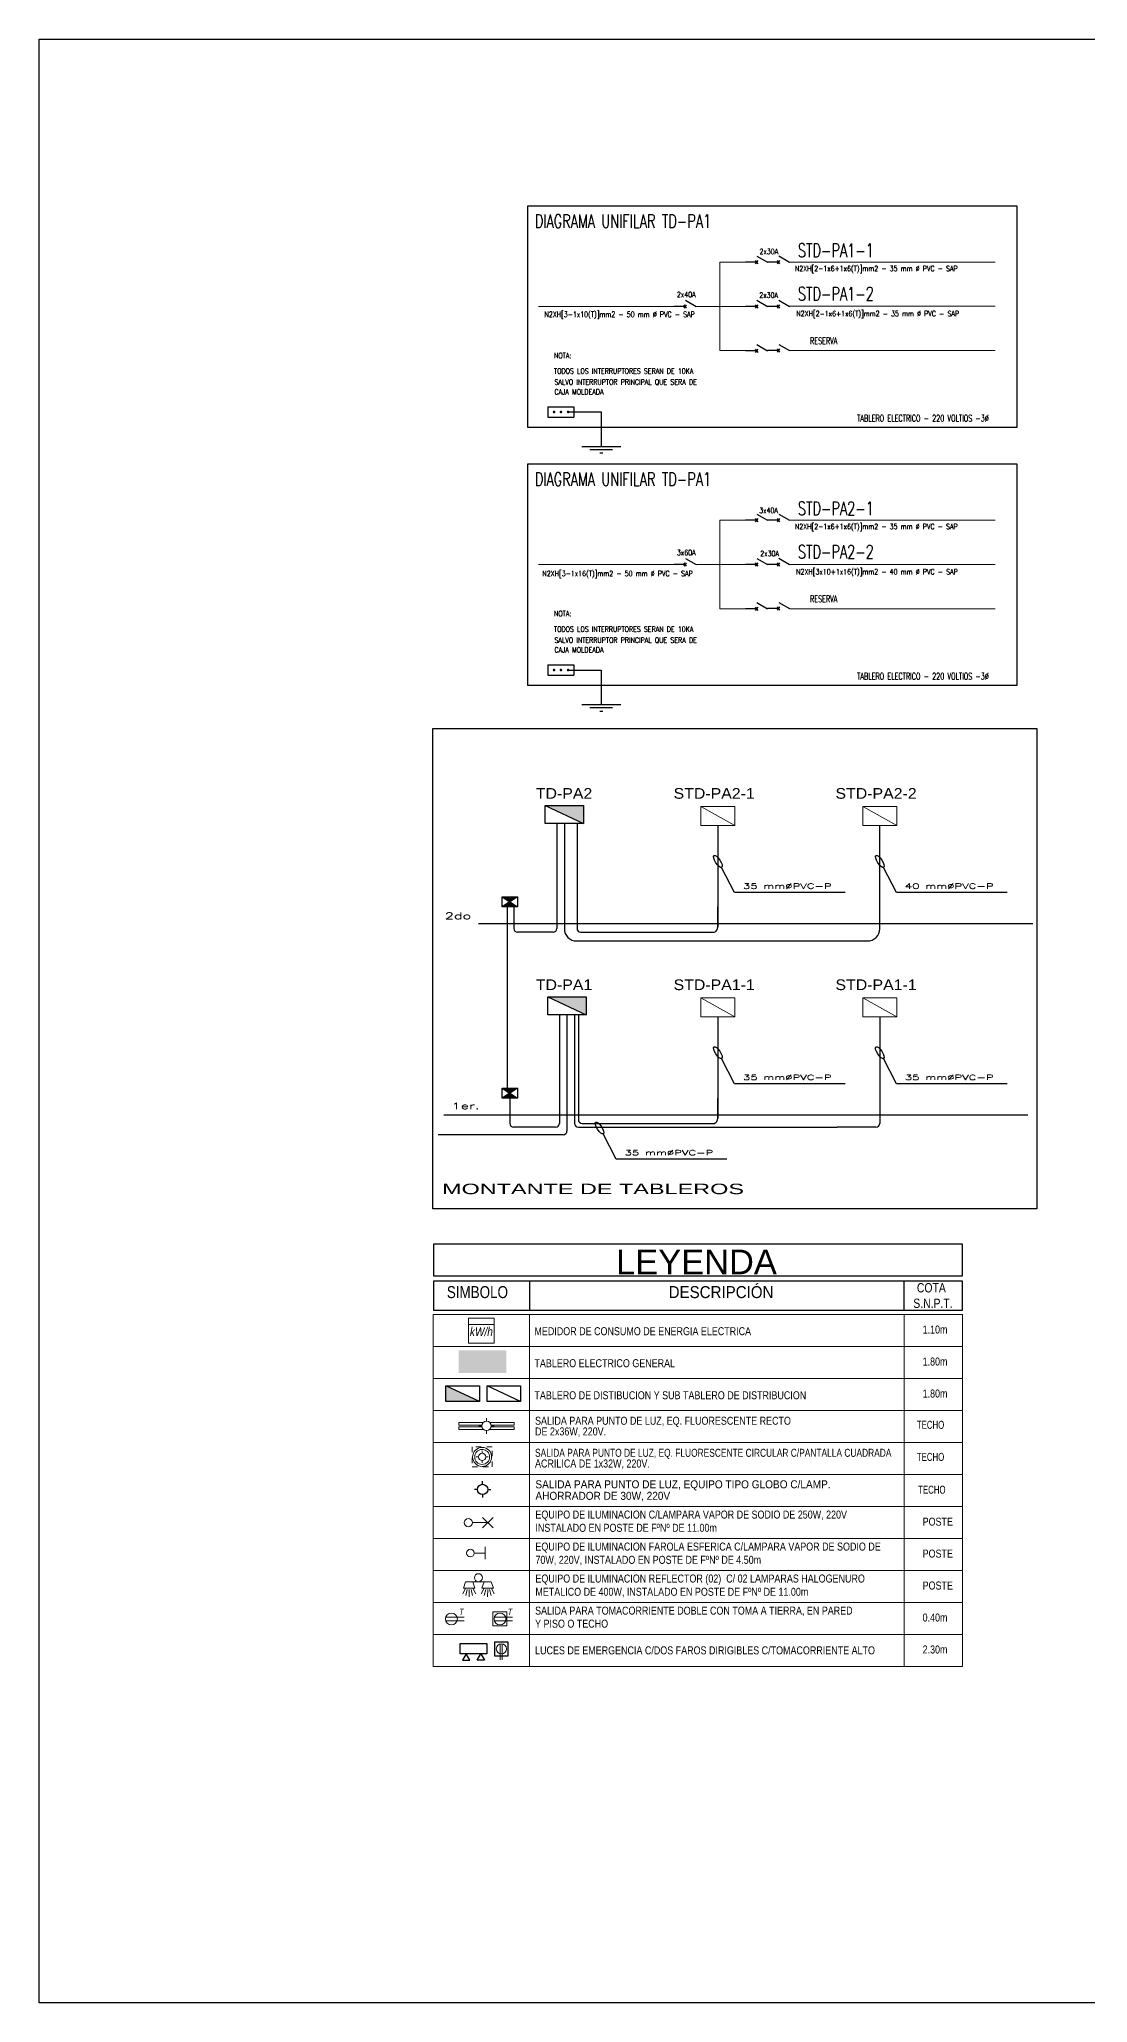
# Model space of a CAD drawing. Header units: millimetres. Extents: x 3354 to 3637, y 1117 to 1358.
# Drawn here: x 3357.75 to 3377.05, y 1118.4 to 1154.54 of the extents above; entities that cross this region are included whole.
import ezdxf
from ezdxf.enums import TextEntityAlignment as Align

# ---------------------------------------------------------------- set-up
doc = ezdxf.new("R2010")
doc.units = ezdxf.units.MM
for name, pattern in [('CONTINUA', [0]), ('HIDDEN2', [0.1875, 0.125, -0.0625]), ('TRAZOS1', [0.15, 0.1, -0.05])]:
    doc.linetypes.add(name, pattern=pattern)
for name, color, linetype, lineweight in [('06- DIAFRAMA UNIFILARES', 44, 'HIDDEN2', 15), ('20SIMBOLOS', 2, 'Continuous', 13), ('ACCESORIO', 4, 'Continuous', 20), ('ACCESORIOS', 4, 'Continuous', 18), ('CAB30mm', 60, 'Continuous', 30), ('columnas', 1, 'Continuous', 5), ('FIERR2', 41, 'Continuous', 20), ('LAMPARAS', 2, 'Continuous', 13), ('LAMPARAS AHORRADORAS', 2, 'Continuous', 20), ('MUROS-BAJO', 250, 'Continuous', 20), ('SANIT', 160, 'Continuous', 60), ('TABLERO', 122, 'Continuous', 25)]:
    doc.layers.add(name, color=color, linetype=linetype, lineweight=lineweight)
for name, color, linetype in [('06-LNA FZA', 150, 'Continuous'), ('10LAUXILIAR', 1, 'Continuous'), ('40ALUMBRADO', 5, 'Continuous'), ('B-NOTAS', 7, 'Continuous'), ('Comunicaciones', 162, 'Continuous'), ('LUMINARIAS', 2, 'Continuous'), ('MONTANTES', 2, 'Continuous'), ('TEXTO-1', 4, 'Continuous'), ('TEXTO-2', 9, 'Continuous'), ('TRAZO', 1, 'Continuous')]:
    doc.layers.add(name, color=color, linetype=linetype)
doc.layers.add('texto', color=7, linetype='Continuous', lineweight=9, true_color=0x000000)
doc.styles.add('B-NOTAS', font='romans.shx', dxfattribs={"width": 0.8, "height": 2.5})
doc.styles.add('BYE', font='ARIALN.TTF', dxfattribs={"oblique": 10, "height": 2})
doc.styles.add('CECI', font='sanss___.ttf', dxfattribs={"width": 1.6, "height": 0.13})
doc.styles.add('NPT', font='arial.ttf', dxfattribs={"height": 0.1})
doc.styles.add('ROMANS', font='romans.shx')
doc.styles.get("Standard").update_dxf_attribs({"font": 'arial.ttf'})
doc.styles.add('SWISS', font='arial.ttf', dxfattribs={"height": 0.1})

# ---------------------------------------------------------------- blocks, each defined once
blk = doc.blocks.new('SC')
at = {"layer": '06-LNA FZA'}
for p, q in [((-0.432, 0.057), (-0.342, -0.059)), ((-0.342, 0.057), (-0.432, -0.059)), ((-0.374, 0.211), (0, -0.001)), ((-0.387, -0.001), (-0.765, -0.001))]:
    blk.add_line(p, q, dxfattribs=at)
blk = doc.blocks.new('LAZO')
at = {"layer": 'TEXTO-1', "color": 1, "linetype": 'Continuous'}
blk.add_ellipse((-0.074, -0.001), major_axis=(0.0744, 0.0009), ratio=0.341617, dxfattribs=at)
blk = doc.blocks.new('CAJ-TELF-1')
at = {"layer": 'Comunicaciones', "color": 2, "linetype": 'CONTINUA'}
for p, q in [((0.101, 0.13), (-0.101, 0)), ((-0.101, 0.13), (0.101, 0))]:
    blk.add_line(p, q, dxfattribs=at)
at = {"layer": 'Comunicaciones', "color": 3, "linetype": 'CONTINUA'}
blk.add_lwpolyline([(-0.101, 0.13), (-0.101, 0), (0.101, 0), (0.101, 0.13)], close=True, dxfattribs=at)
at = {"layer": 'Comunicaciones', "color": 2, "linetype": 'CONTINUA'}
for points in [[(-0.101, 0.13), (0, 0.065), (0.101, 0.13)], [(-0.101, 0), (0, 0.065), (0.101, 0)]]:
    blk.add_solid(points, dxfattribs=at)
blk = doc.blocks.new('A$C59CC64BC')
at = {"layer": '20SIMBOLOS', "color": 200, "linetype": 'Continuous'}
for p, q in [((-0.212, -0.123), (-0.212, 0.127)), ((0.238, 0.127), (-0.212, 0.127)), ((0.238, 0.127), (-0.212, -0.123)), ((0.238, -0.123), (0.238, 0.127)), ((0.238, -0.123), (-0.212, -0.123))]:
    blk.add_line(p, q, dxfattribs=at)
blk = doc.blocks.new('TABLERO ELECTRICO')
at = {"layer": 'TABLERO'}
blk.add_hatch(color=256, dxfattribs=at).paths.add_polyline_path([(138.888, 62.418), (138.888, 61.688), (139.228, 62.418)])
blk.add_line((138.888, 61.688), (139.228, 62.418), dxfattribs=at)
blk.add_lwpolyline([(139.228, 62.418), (139.228, 61.688), (138.888, 61.688), (138.888, 62.418)], close=True, dxfattribs=at)
blk = doc.blocks.new('tomacorriente')
at = {"layer": 'ACCESORIOS'}
for p, q in [((192.164, 54.007), (192.389, 54.007)), ((192.164, 53.958), (192.389, 53.958))]:
    blk.add_line(p, q, dxfattribs=at)
blk.add_circle((192.232, 53.983), 0.0729, dxfattribs=at)
at = {"layer": 'ACCESORIOS', "style": 'BYE', "oblique": 10}
blk.add_text('T', height=0.0794, dxfattribs=at).set_placement((192.322, 54.03))
blk = doc.blocks.new('MEDIDOR ELECTRICO')
at = {"layer": 'ACCESORIO', "linetype": 'Continuous', "lineweight": 20, "ltscale": 0.1}
blk.add_line((3557.225, 1214.428), (3557.835, 1214.428), dxfattribs=at)
blk.add_lwpolyline([(3557.225, 1214.58), (3557.835, 1214.58), (3557.835, 1213.977), (3557.225, 1213.977)], close=True, dxfattribs=at)
at = {"layer": 'ACCESORIO', "linetype": 'Continuous', "lineweight": 20, "ltscale": 0.1, "style": 'BYE', "oblique": 10}
blk.add_text('kW/h', height=0.2098, dxfattribs=at).set_placement((3557.244, 1214.148))
blk = doc.blocks.new('fl')
at = {"layer": 'LAMPARAS AHORRADORAS'}
for p, q in [((3552.821, 1728.15), (3552.754, 1728.15)), ((3552.922, 1728.251), (3552.922, 1728.318)), ((3552.922, 1728.049), (3552.922, 1727.982)), ((3553.023, 1728.15), (3553.09, 1728.15))]:
    blk.add_line(p, q, dxfattribs=at)
for points in [[(3552.906, 1728.249), (3552.906, 1728.75), (3552.846, 1728.75), (3552.846, 1728.216)], [(3552.938, 1728.249), (3552.938, 1728.75), (3552.998, 1728.75), (3552.998, 1728.216)], [(3552.846, 1728.084), (3552.846, 1727.55), (3552.906, 1727.55), (3552.906, 1728.05)], [(3552.998, 1728.084), (3552.998, 1727.55), (3552.938, 1727.55), (3552.938, 1728.05)]]:
    blk.add_lwpolyline(points, dxfattribs=at)
blk.add_circle((3552.922, 1728.15), 0.101, dxfattribs=at)
blk = doc.blocks.new('FLUORESCENTE CIRCULAR')
at = {"layer": 'LAMPARAS'}
for p, q in [((-792.598, 1801.472), (-792.598, 1801.521)), ((-792.671, 1801.4), (-792.719, 1801.4)), ((-792.598, 1801.328), (-792.598, 1801.28)), ((-792.526, 1801.4), (-792.478, 1801.4))]:
    blk.add_line(p, q, dxfattribs=at)
at = {"layer": 'LAMPARAS', "linetype": 'TRAZOS1', "ltscale": 0.75}
blk.add_lwpolyline([(-792.798, 1801.6), (-792.798, 1801.2), (-792.398, 1801.2), (-792.398, 1801.6)], close=True, dxfattribs=at)
at = {"layer": 'LAMPARAS'}
for radius in [0.189, 0.149, 0.0723]:
    blk.add_circle((-792.598, 1801.4), radius, dxfattribs=at)
blk = doc.blocks.new('reflect')
at = {"layer": 'LAMPARAS'}
for p, q in [((-0.501, 0.869, 0.008), (-0.751, 0.931, 0.014)), ((-0.477, 0.955, 0.007), (-0.677, 1.059, 0.012)), ((-0.451, 1.032, 0.007), (-0.174, 0.936)), ((-0.449, 0.543, 0.007), (-0.451, 1.032, 0.007)), ((-0.174, 0.399), (-0.174, 0.936)), ((-0.173, 0.64), (-0.174, 0.936)), ((-0.507, 0.787, 0.008), (-0.813, 0.786, 0.016)), ((-0.507, 0.011, 0.008), (-0.813, 0.012, 0.016)), ((-0.501, 0.706, 0.008), (-0.75, 0.642, 0.014)), ((-0.501, 0.093, 0.008), (-0.75, 0.156, 0.014)), ((-0.476, 0.619, 0.007), (-0.676, 0.514, 0.012)), ((-0.476, 0.179, 0.007), (-0.676, 0.284, 0.012)), ((-0.449, 0.255, 0.007), (-0.451, -0.233, 0.007)), ((-0.449, 0.543, 0.007), (-0.173, 0.64)), ((-0.449, 0.255, 0.007), (-0.173, 0.158)), ((-0.174, 0.399), (-0.174, -0.138)), ((-0.173, 0.158), (-0.174, -0.138)), ((-0.501, -0.07, 0.008), (-0.751, -0.132, 0.014)), ((-0.477, -0.157, 0.007), (-0.677, -0.261, 0.012)), ((-0.451, -0.233, 0.007), (-0.174, -0.138))]:
    blk.add_line(p, q, dxfattribs=at)
blk.add_circle((-0.005, 0.399), 0.169, dxfattribs=at)
blk = doc.blocks.new('T')
at = {"color": 4, "linetype": 'Continuous', "lineweight": 20, "ltscale": 0.1}
for p, q in [((-49.222, 238.573), (-49.433, 238.573)), ((-49.222, 238.544), (-49.433, 238.544))]:
    blk.add_line(p, q, dxfattribs=at)
blk.add_circle((-49.289, 238.556), 0.0671, dxfattribs=at)

msp = doc.modelspace()

# ---------------------------------------------------------------- hatches: boundary and pattern name
at = {"layer": 'TABLERO', "linetype": 'Continuous'}
h = msp.add_hatch(color=256, dxfattribs=at)
h.dxf.hatch_style = 1
h.paths.add_polyline_path([(3366.35, 1129.992), (3366.349, 1130.409), (3365.912, 1130.408), (3365.476, 1130.407), (3365.477, 1129.992)])

# ---------------------------------------------------------------- linework, layer by layer
at = {"ltscale": 2}
msp.add_lwpolyline([(3357.755, 1154.537), (3409.498, 1154.537), (3409.498, 1118.399), (3357.755, 1118.399)], close=True, dxfattribs=at)
at = {"color": 2, "lineweight": 25}
for points in [[(3365.993, 1124.822), (3365.5, 1124.822), (3365.5, 1125.01), (3365.993, 1125.01)], [(3365.613, 1124.822), (3365.545, 1124.705), (3365.681, 1124.705)], [(3365.88, 1124.822), (3365.948, 1124.705), (3365.813, 1124.705)]]:
    msp.add_lwpolyline(points, close=True, dxfattribs=at)
msp.add_lwpolyline([(3366.383, 1125.036), (3366.135, 1125.036), (3366.135, 1124.786), (3366.383, 1124.786)], close=True)
at = {"layer": '06- DIAFRAMA UNIFILARES', "color": 150, "linetype": 'CONTINUA'}
for p, q in [((3370.281, 1150.436), (3370.281, 1148.806)), ((3370.755, 1150.436), (3370.281, 1150.436)), ((3371.563, 1150.437), (3375.351, 1150.437)), ((3369.443, 1149.621), (3366.942, 1149.621)), ((3370.281, 1149.621), (3369.844, 1149.621)), ((3370.755, 1149.621), (3370.281, 1149.621)), ((3371.563, 1149.622), (3375.351, 1149.622)), ((3370.755, 1148.806), (3370.281, 1148.806)), ((3371.563, 1148.807), (3375.351, 1148.807)), ((3370.281, 1145.686), (3370.281, 1144.057)), ((3370.755, 1145.686), (3370.281, 1145.686)), ((3371.563, 1145.687), (3375.351, 1145.687)), ((3369.443, 1144.872), (3366.942, 1144.872)), ((3370.281, 1144.872), (3369.844, 1144.872)), ((3370.755, 1144.872), (3370.281, 1144.872)), ((3371.563, 1144.872), (3375.351, 1144.872)), ((3370.755, 1144.057), (3370.281, 1144.057)), ((3371.563, 1144.057), (3375.351, 1144.057))]:
    msp.add_line(p, q, dxfattribs=at)
at = {"layer": '10LAUXILIAR', "color": 3, "linetype": 'Continuous'}
for p, q in [((3367.116, 1147.774, -1.41), (3367.596, 1147.774, -1.41)), ((3367.116, 1147.774, -1.41), (3367.116, 1147.582, -1.41)), ((3367.596, 1147.774, -1.41), (3367.596, 1147.582, -1.41)), ((3367.116, 1147.582, -1.41), (3367.596, 1147.582, -1.41)), ((3367.501, 1147.678, -1.41), (3368.099, 1147.678, -1.41)), ((3368.099, 1147.678, -1.41), (3368.099, 1147.043, -1.41)), ((3367.739, 1147.043, -1.41), (3368.459, 1147.043, -1.41)), ((3367.891, 1146.988, -1.41), (3368.308, 1146.988, -1.41)), ((3368.072, 1146.923, -1.41), (3368.126, 1146.923, -1.41)), ((3367.116, 1143.024, -1.41), (3367.596, 1143.024, -1.41)), ((3367.116, 1143.024, -1.41), (3367.116, 1142.832, -1.41)), ((3367.116, 1142.832, -1.41), (3367.596, 1142.832, -1.41)), ((3367.501, 1142.928, -1.41), (3368.099, 1142.928, -1.41)), ((3367.596, 1143.024, -1.41), (3367.596, 1142.832, -1.41)), ((3368.099, 1142.928, -1.41), (3368.099, 1142.293, -1.41)), ((3367.739, 1142.293, -1.41), (3368.459, 1142.293, -1.41)), ((3367.891, 1142.239, -1.41), (3368.308, 1142.239, -1.41)), ((3368.072, 1142.173, -1.41), (3368.126, 1142.173, -1.41))]:
    msp.add_line(p, q, dxfattribs=at)
at = {"layer": '10LAUXILIAR', "color": 3, "linetype": 'Continuous', "const_width": 0.024}
for points in [[(3367.219, 1147.678, 1), (3367.243, 1147.678, 1)], [(3367.344, 1147.678, 1), (3367.368, 1147.678, 1)], [(3367.477, 1147.678, 1), (3367.501, 1147.678, 1)], [(3367.219, 1142.928, 1), (3367.243, 1142.928, 1)], [(3367.344, 1142.928, 1), (3367.368, 1142.928, 1)], [(3367.477, 1142.928, 1), (3367.501, 1142.928, 1)]]:
    msp.add_lwpolyline(points, format="xyb", close=True, dxfattribs=at)
at = {"layer": '40ALUMBRADO'}
for points in [[(3375.757, 1151.466), (3366.74, 1151.466), (3366.74, 1147.398), (3375.757, 1147.398)], [(3375.757, 1146.717), (3366.74, 1146.717), (3366.74, 1142.648), (3375.757, 1142.648)], [(3364.996, 1141.854), (3376.115, 1141.854), (3376.115, 1133.012), (3364.996, 1133.012)]]:
    msp.add_lwpolyline(points, close=True, dxfattribs=at)
for points in [[(3369.443, 1149.621), (3369.44, 1149.621), (3369.44, 1149.621), (3369.443, 1149.621)], [(3369.844, 1149.621), (3369.844, 1149.621), (3369.844, 1149.621), (3369.844, 1149.621)], [(3369.443, 1144.872), (3369.44, 1144.872), (3369.44, 1144.872), (3369.443, 1144.872)], [(3369.844, 1144.872), (3369.844, 1144.872), (3369.844, 1144.872), (3369.844, 1144.872)]]:
    msp.add_lwpolyline(points, dxfattribs=at)
at = {"layer": 'ACCESORIOS'}
msp.add_lwpolyline([(3366.363, 1125.591), (3366.106, 1125.591), (3366.106, 1125.333), (3366.363, 1125.333)], close=True, dxfattribs=at)
at = {"layer": 'CAB30mm'}
for p, q in [((3366.776, 1131.678), (3366.776, 1131.144)), ((3373.676, 1131.144), (3373.676, 1131.678))]:
    msp.add_line(p, q, dxfattribs=at)
for points in [[(3365.008, 1131.78), (3374.745, 1131.78), (3374.745, 1132.359), (3365.008, 1132.359)], [(3365.008, 1131.144), (3374.745, 1131.144), (3374.745, 1131.678), (3365.008, 1131.678)]]:
    msp.add_lwpolyline(points, close=True, dxfattribs=at)
at = {"layer": 'FIERR2'}
for p, q in [((3365.007, 1131.068), (3365.007, 1124.589)), ((3365.007, 1131.068), (3374.745, 1131.068)), ((3366.776, 1131.068), (3366.776, 1124.589)), ((3373.676, 1131.068), (3373.676, 1124.589)), ((3374.745, 1131.068), (3374.745, 1124.589)), ((3365.007, 1130.479), (3374.745, 1130.479)), ((3365.007, 1129.89), (3374.745, 1129.89)), ((3365.007, 1129.301), (3374.745, 1129.301)), ((3365.007, 1128.71), (3374.745, 1128.71)), ((3365.007, 1128.121), (3374.745, 1128.121)), ((3365.007, 1127.533), (3374.745, 1127.533)), ((3365.007, 1127.533), (3374.745, 1127.533)), ((3365.007, 1126.944), (3374.745, 1126.944)), ((3365.007, 1126.356), (3374.745, 1126.356)), ((3365.007, 1125.768), (3374.745, 1125.768)), ((3365.007, 1125.179), (3374.745, 1125.179)), ((3365.007, 1124.589), (3374.745, 1124.589))]:
    msp.add_line(p, q, dxfattribs=at)
at = {"layer": 'LAMPARAS'}
for p, q in [((3365.726, 1127.236), (3366.012, 1127.236)), ((3366.108, 1127.332), (3365.916, 1127.14)), ((3365.916, 1127.332), (3366.108, 1127.14)), ((3365.762, 1126.674), (3365.962, 1126.674)), ((3365.962, 1126.56), (3365.962, 1126.787))]:
    msp.add_line(p, q, dxfattribs=at)
for centre, radius in [((3365.651, 1127.236), 0.0752), ((3365.691, 1126.674), 0.0707)]:
    msp.add_circle(centre, radius, dxfattribs=at)
at = {"layer": 'LUMINARIAS'}
for p, q in [((3365.915, 1127.94), (3365.915, 1127.997)), ((3365.821, 1127.846), (3365.764, 1127.846)), ((3365.915, 1127.751), (3365.915, 1127.695)), ((3366.01, 1127.846), (3366.066, 1127.846))]:
    msp.add_line(p, q, dxfattribs=at)
msp.add_circle((3365.915, 1127.846), 0.0947, dxfattribs=at)
at = {"layer": 'MONTANTES', "color": 3, "linetype": 'CONTINUA', "ltscale": 0.7}
for p, q in [((3367.282, 1140.103), (3367.282, 1138.173)), ((3367.653, 1140.103), (3367.653, 1138.173)), ((3367.653, 1140.103), (3367.653, 1138.173)), ((3370.245, 1140.068), (3370.245, 1138.194)), ((3366.487, 1138.57), (3366.487, 1138.173)), ((3367.212, 1138.103), (3366.557, 1138.103)), ((3367.722, 1138.103), (3369.108, 1138.103)), ((3367.722, 1138.103), (3369.415, 1138.103)), ((3369.415, 1138.103), (3370.175, 1138.103)), ((3367.329, 1136.583), (3367.329, 1134.584)), ((3367.608, 1136.583), (3367.608, 1134.584)), ((3367.678, 1136.583), (3367.678, 1134.653)), ((3370.245, 1136.548), (3370.245, 1134.674)), ((3373.225, 1136.548), (3373.225, 1134.584)), ((3373.225, 1136.548), (3373.225, 1134.681)), ((3366.416, 1135.05), (3366.416, 1134.584)), ((3367.259, 1134.514), (3366.485, 1134.514)), ((3367.678, 1134.514), (3372.444, 1134.514)), ((3367.747, 1134.584), (3369.415, 1134.584)), ((3369.415, 1134.584), (3370.175, 1134.584)), ((3373.155, 1134.514), (3372.444, 1134.514)), ((3367.398, 1134.375), (3365.095, 1134.375))]:
    msp.add_line(p, q, dxfattribs=at)
msp.add_lwpolyline([(3367.42, 1140.103), (3367.42, 1138.166, 0.414214), (3367.645, 1137.941), (3373, 1137.941, 0.414214), (3373.225, 1138.166), (3373.225, 1140.068)], format="xyb", dxfattribs=at)
for points in [[(3366.374, 1135.231), (3366.374, 1138.57)], [(3370.245, 1138.201), (3370.245, 1138.57)], [(3367.467, 1136.583), (3367.467, 1134.444)], [(3370.245, 1134.681), (3370.245, 1135.05)]]:
    msp.add_lwpolyline(points, dxfattribs=at)
for centre, radius, start, end in [((3366.557, 1138.173), 0.0696, 180, 270), ((3367.212, 1138.173), 0.0696, 270, 0), ((3367.722, 1138.173), 0.0696, 180, 270), ((3367.722, 1138.173), 0.0696, 180, 270), ((3370.147, 1138.197), 0.0984, 286.9871, 2.078), ((3366.485, 1134.584), 0.0696, 180, 270), ((3367.259, 1134.584), 0.0696, 270, 0), ((3367.398, 1134.444), 0.0696, 270, 0), ((3367.678, 1134.584), 0.0696, 180, 270), ((3367.747, 1134.653), 0.0696, 180, 270), ((3370.147, 1134.678), 0.0984, 286.9871, 2.078), ((3373.155, 1134.584), 0.0696, 270, 0)]:
    msp.add_arc(centre, radius, start, end, dxfattribs=at)
at = {"layer": 'TABLERO'}
msp.add_line((3366.615, 1129.465), (3365.998, 1129.752), dxfattribs=at)
msp.add_lwpolyline([(3365.998, 1129.752), (3366.615, 1129.752), (3366.615, 1129.465), (3365.998, 1129.465)], close=True, dxfattribs=at)
at = {"layer": 'TEXTO-1', "color": 1, "linetype": 'Continuous'}
for p, q in [((3370.551, 1138.832), (3370.311, 1139.296)), ((3373.532, 1138.832), (3373.292, 1139.296)), ((3372.59, 1138.832), (3370.551, 1138.832)), ((3375.57, 1138.832), (3373.532, 1138.832)), ((3370.551, 1135.312), (3370.311, 1135.776)), ((3373.531, 1135.312), (3373.291, 1135.776)), ((3372.59, 1135.312), (3370.551, 1135.312)), ((3375.57, 1135.312), (3373.531, 1135.312)), ((3368.372, 1133.925), (3368.132, 1134.389)), ((3370.411, 1133.925), (3368.372, 1133.925))]:
    msp.add_line(p, q, dxfattribs=at)
at = {"layer": 'TRAZO', "color": 1, "linetype": 'CONTINUA', "ltscale": 0.7}
for p, q in [((3365.842, 1138.262), (3376.045, 1138.262)), ((3365.204, 1134.743), (3374.885, 1134.743)), ((3366.369, 1134.743), (3375.95, 1134.743))]:
    msp.add_line(p, q, dxfattribs=at)

# ---------------------------------------------------------------- block references
at = {"color": 4, "lineweight": 25, "xscale": 1.386000000000458, "yscale": 1.386000000000458, "zscale": 1.386000000000458, "rotation": 90}
msp.add_blockref('T', (3696.899, 1193.227), dxfattribs=at)
at = {"layer": '06- DIAFRAMA UNIFILARES', "color": 1, "linetype": 'CONTINUA', "xscale": 0.5280000000003002, "yscale": 0.5280000000003002, "zscale": 0.5280000000003002}
for p in [(3371.159, 1150.436), (3371.563, 1150.437), (3369.844, 1149.621), (3371.159, 1149.621), (3371.563, 1149.622), (3371.159, 1148.806), (3371.563, 1148.807), (3371.159, 1145.687), (3371.563, 1145.687), (3369.844, 1144.872), (3371.159, 1144.872), (3371.563, 1144.873), (3371.159, 1144.057), (3371.563, 1144.058)]:
    msp.add_blockref('SC', p, dxfattribs=at)
at = {"layer": 'ACCESORIOS'}
for name, p, xscale, yscale, zscale in [('MEDIDOR ELECTRICO', (626.593, 195.775), 0.7700000000000001, 0.7700000000000001, 0.7700000000000001), ('tomacorriente', (3078.777, 1044.989), 1.49072, 1.49072, 1.49072), ('tomacorriente', (3079.67, 1044.989), 1.49072, 1.49072, 1.49072)]:
    msp.add_blockref(name, p, dxfattribs=dict(at, xscale=xscale, yscale=yscale, zscale=zscale))
at = {"layer": 'LAMPARAS'}
for name, p, xscale, yscale, zscale, rotation in [('fl', (4829.731, -1880.31), 0.847, 0.847, 0.847, 90), ('reflect', (3366.013, 1126.224), 0.4385390625000001, 0.4385390625000001, 0.4385390625000001, 89.99999999999999)]:
    msp.add_blockref(name, p, dxfattribs=dict(at, xscale=xscale, yscale=yscale, zscale=zscale, rotation=rotation))
at = {"layer": 'LAMPARAS', "xscale": 0.9239999999999998, "yscale": 0.9239999999999998, "zscale": 0.9239999999999998}
msp.add_blockref('FLUORESCENTE CIRCULAR', (4098.267, -536.049), dxfattribs=at)
at = {"layer": 'MONTANTES', "color": 130, "linetype": 'CONTINUA', "ltscale": 0.7, "xscale": -1.3921875, "yscale": 1.3921875, "zscale": 1.3921875}
for p in [(3366.416, 1138.57), (3366.416, 1135.05)]:
    msp.add_blockref('CAJ-TELF-1', p, dxfattribs=at)
at = {"layer": 'MUROS-BAJO', "xscale": -1.392187500001108, "yscale": 1.392187500001108, "zscale": 1.392187500001108, "rotation": 180}
for p in [(3370.226, 1140.244), (3373.206, 1140.244), (3370.226, 1136.724), (3373.206, 1136.724)]:
    msp.add_blockref('A$C59CC64BC', p, dxfattribs=at)
at = {"layer": 'TABLERO'}
for p, xscale, yscale, zscale, rotation in [((3307.14, 1275.352), 0.9714152447999983, 0.9714152447999983, 0.9714152447999983, 270.0000021777747), ((3307.188, 1271.832), 0.9714152447999983, 0.9714152447999983, 0.9714152447999983, 270.0000021777747), ((3418.022, 1012.014), 0.8456448000000001, 0.8456448000000001, 0.8456448000000001, 90)]:
    msp.add_blockref('TABLERO ELECTRICO', p, dxfattribs=dict(at, xscale=xscale, yscale=yscale, zscale=zscale, rotation=rotation))
at = {"layer": 'TEXTO-1', "color": 1, "linetype": 'Continuous', "xscale": 1.740234375, "yscale": 1.740234375, "zscale": 1.740234375, "rotation": 302.559153130779}
for p in [(3370.316, 1139.298), (3373.297, 1139.298), (3370.316, 1135.778), (3373.296, 1135.778), (3368.137, 1134.391)]:
    msp.add_blockref('LAZO', p, dxfattribs=at)

# ---------------------------------------------------------------- texts
at = {"layer": 'B-NOTAS', "style": 'B-NOTAS', "width": 0.7}
for s, height, p in [('DIAGRAMA UNIFILAR TD-PA1', 0.2475, (3366.875, 1151.067)), ('2x30A', 0.099, (3371.011, 1150.582)), (' STD-PA1-1', 0.2475, (3371.6, 1150.528)), ('N2XH[2-1x6+1x6(T)]mm2 - 35 mm %%C PVC - SAP', 0.099, (3371.664, 1150.268, 1.41)), (' STD-PA1-2', 0.2475, (3371.6, 1149.73)), ('2x40A', 0.099, (3369.492, 1149.79)), ('2x30A', 0.099, (3371.008, 1149.779)), ('N2XH[3-1x10(T)]mm2 - 50 mm %%C PVC - SAP', 0.099, (3367.054, 1149.425, 1.41)), ('N2XH[2-1x6+1x6(T)]mm2 - 35 mm %%C PVC - SAP', 0.099, (3371.69, 1149.438, 1.41)), ('RESERVA', 0.1237, (3371.941, 1148.925)), ('NOTA:', 0.099, (3367.229, 1148.666)), ('TODOS LOS INTERRUPTORES SERAN DE 10KA', 0.099, (3367.229, 1148.381)), ('SALVO INTERRUPTOR PRINCIPAL QUE SERA DE ', 0.099, (3367.237, 1148.179)), ('CAJA MOLDEADA', 0.099, (3367.237, 1147.999)), ('TABLERO ELECTRICO - 220 VOLTIOS -3Ø', 0.12375, (3372.808, 1147.5, -1.41)), ('DIAGRAMA UNIFILAR TD-PA1', 0.2475, (3366.875, 1146.318)), (' STD-PA2-1', 0.2475, (3371.6, 1145.779)), ('3x40A', 0.099, (3371.006, 1145.817)), ('N2XH[2-1x6+1x6(T)]mm2 - 35 mm %%C PVC - SAP', 0.099, (3371.664, 1145.519, 1.41)), ('3x60A', 0.099, (3369.492, 1145.04)), ('2x30A', 0.099, (3371.026, 1145.023)), (' STD-PA2-2', 0.2475, (3371.6, 1144.981)), ('N2XH[3-1x16(T)]mm2 - 50 mm %%C PVC - SAP', 0.099, (3367.016, 1144.654, 1.41)), ('N2XH[3x10+1x16(T)]mm2 - 40 mm %%C PVC - SAP', 0.099, (3371.687, 1144.688, 1.41)), ('RESERVA', 0.1237, (3371.941, 1144.175)), ('NOTA:', 0.099, (3367.229, 1143.917)), ('TODOS LOS INTERRUPTORES SERAN DE 10KA', 0.099, (3367.229, 1143.631)), ('SALVO INTERRUPTOR PRINCIPAL QUE SERA DE ', 0.099, (3367.237, 1143.429)), ('CAJA MOLDEADA', 0.099, (3367.237, 1143.249)), ('TABLERO ELECTRICO - 220 VOLTIOS -3Ø', 0.12375, (3372.808, 1142.751, -1.41))]:
    msp.add_text(s, height=height, dxfattribs=at).set_placement(p)
at = {"layer": 'columnas', "lineweight": 60, "style": 'NPT'}
msp.add_text('LEYENDA', height=0.4537, dxfattribs=at).set_placement((3368.372, 1131.807))
at = {"layer": 'MONTANTES', "color": 6, "linetype": 'Continuous', "style": 'SWISS', "width": 1.065916}
for s, p in [('TD-PA2', (3367.414, 1140.559)), ('STD-PA2-1', (3370.177, 1140.559)), ('STD-PA2-2', (3373.157, 1140.559)), ('TD-PA1', (3367.414, 1137.037)), ('STD-PA1-1', (3370.177, 1137.037)), ('STD-PA1-1', (3373.157, 1137.037))]:
    msp.add_text(s, height=0.1963, dxfattribs=at).set_placement(p, align=Align.CENTER)
at = {"layer": 'SANIT', "attachment_point": 1}
for s, insert, char_height, width in [('{\\W0.8;SIMBOLO}', (3365.257, 1131.589), 0.22094, 1.40233), ('{\\W0.9;DESCRIPCIÓN}', (3369.339, 1131.589), 0.22094, 2.78074), (' {\\W0.8;COTA\\PS.N.P.T.}', (3373.842, 1131.644), 0.17145, 2.15786)]:
    msp.add_mtext(s, dxfattribs=dict(at, insert=insert, char_height=char_height, width=width))
at = {"layer": 'texto', "lineweight": 60}
for s, width, p in [('MEDIDOR DE CONSUMO DE ENERGIA ELECTRICA', 0.8, (3366.869, 1130.685)), ('TABLERO ELECTRICO GENERAL', 0.8, (3366.869, 1130.096)), ('TABLERO DE DISTIBUCION Y SUB TABLERO DE DISTRIBUCION', 0.8, (3366.869, 1129.506)), ('SALIDA PARA PUNTO DE LUZ, EQ. FLUORESCENTE RECTO', 0.8, (3366.88, 1129.037)), ('DE 2x36W, 220V.', 0.8, (3366.88, 1128.84)), ('ACRILICA DE 1x32W, 220V.', 0.8, (3366.88, 1128.25)), ('SALIDA PARA PUNTO DE LUZ, EQ. FLUORESCENTE CIRCULAR C/PANTALLA CUADRADA ', 0.75, (3366.88, 1128.447)), ('SALIDA PARA PUNTO DE LUZ, EQUIPO TIPO GLOBO C/LAMP. ', 0.9, (3366.887, 1127.867)), ('AHORRADOR DE 30W, 220V', 0.9, (3366.887, 1127.655)), ('EQUIPO DE ILUMINACION C/LAMPARA VAPOR DE SODIO DE 250W, 220V', 0.8, (3366.887, 1127.31)), ('INSTALADO EN POSTE DE FºNº DE 11.00m', 0.8, (3366.887, 1127.066)), ('EQUIPO DE ILUMINACION FAROLA ESFERICA C/LAMPARA VAPOR DE SODIO DE ', 0.8, (3366.887, 1126.721)), ('70W, 220V, INSTALADO EN POSTE DE FºNº DE 4.50m', 0.8, (3366.887, 1126.477)), ('EQUIPO DE ILUMINACION REFLECTOR (02)  C/ 02 LAMPARAS HALOGENURO', 0.8, (3366.887, 1126.133)), ('METALICO DE 400W, INSTALADO EN POSTE DE FºNº DE 11.00m', 0.8, (3366.887, 1125.889)), ('Y PISO O TECHO', 0.8, (3366.881, 1125.302)), ('SALIDA PARA TOMACORRIENTE DOBLE CON TOMA A TIERRA, EN PARED ', 0.8, (3366.881, 1125.542)), ('LUCES DE EMERGENCIA C/DOS FAROS DIRIGIBLES C/TOMACORRIENTE ALTO', 0.8, (3366.881, 1124.811))]:
    msp.add_text(s, height=0.14729, dxfattribs=dict(at, width=width)).set_placement(p)
at = {"layer": 'texto', "lineweight": 60, "char_height": 0.14729, "width": 0.78169, "attachment_point": 1}
for s, insert in [('{\\W0.8;1.10m}', (3374.014, 1130.863)), ('{\\W0.8;1.80m}', (3374.014, 1130.274)), ('{\\W0.8;1.80m}', (3374.014, 1129.685)), ('{\\fArial|b0|i0|c0|p34;\\W0.7;TECHO}', (3373.908, 1129.109)), ('{\\fArial|b0|i0|c0|p34;\\W0.7;TECHO}', (3373.908, 1128.519)), ('{\\W0.7;TECHO}', (3373.932, 1127.915)), ('{\\W0.8;POSTE}', (3374.014, 1127.327)), ('{\\W0.8;POSTE}', (3374.014, 1126.739)), ('{\\W0.8;POSTE}', (3374.014, 1126.151))]:
    msp.add_mtext(s, dxfattribs=dict(at, insert=insert))
at = {"layer": 'texto', "lineweight": 30, "char_height": 0.14729, "width": 0.78169, "attachment_point": 1}
for s, insert in [('{\\W0.8;0.40m}', (3374.014, 1125.562)), ('{\\W0.8;2.30m}', (3374.014, 1124.974))]:
    msp.add_mtext(s, dxfattribs=dict(at, insert=insert))
at = {"layer": 'TEXTO-1', "color": 4, "linetype": 'Continuous', "style": 'ROMANS', "width": 1.65}
for s, p in [('35 mm%%CPVC-P', (3370.707, 1138.903)), ('40 mm%%CPVC-P', (3373.687, 1138.903)), ('35 mm%%CPVC-P', (3370.707, 1135.383)), ('35 mm%%CPVC-P', (3373.687, 1135.383)), ('35 mm%%CPVC-P', (3368.528, 1133.996))]:
    msp.add_text(s, height=0.09502, dxfattribs=at).set_placement(p)
for s, p in [('2do', (3365.462, 1138.344)), ('1er.', (3365.599, 1134.844))]:
    msp.add_text(s, height=0.1188, dxfattribs=at).set_placement(p, align=Align.CENTER)
at = {"layer": 'TEXTO-2', "color": 2, "linetype": 'Continuous', "style": 'CECI', "width": 1.6}
msp.add_text('MONTANTE DE TABLEROS', height=0.19291, dxfattribs=at).set_placement((3365.168, 1133.281))

doc.saveas('drawing.dxf')
